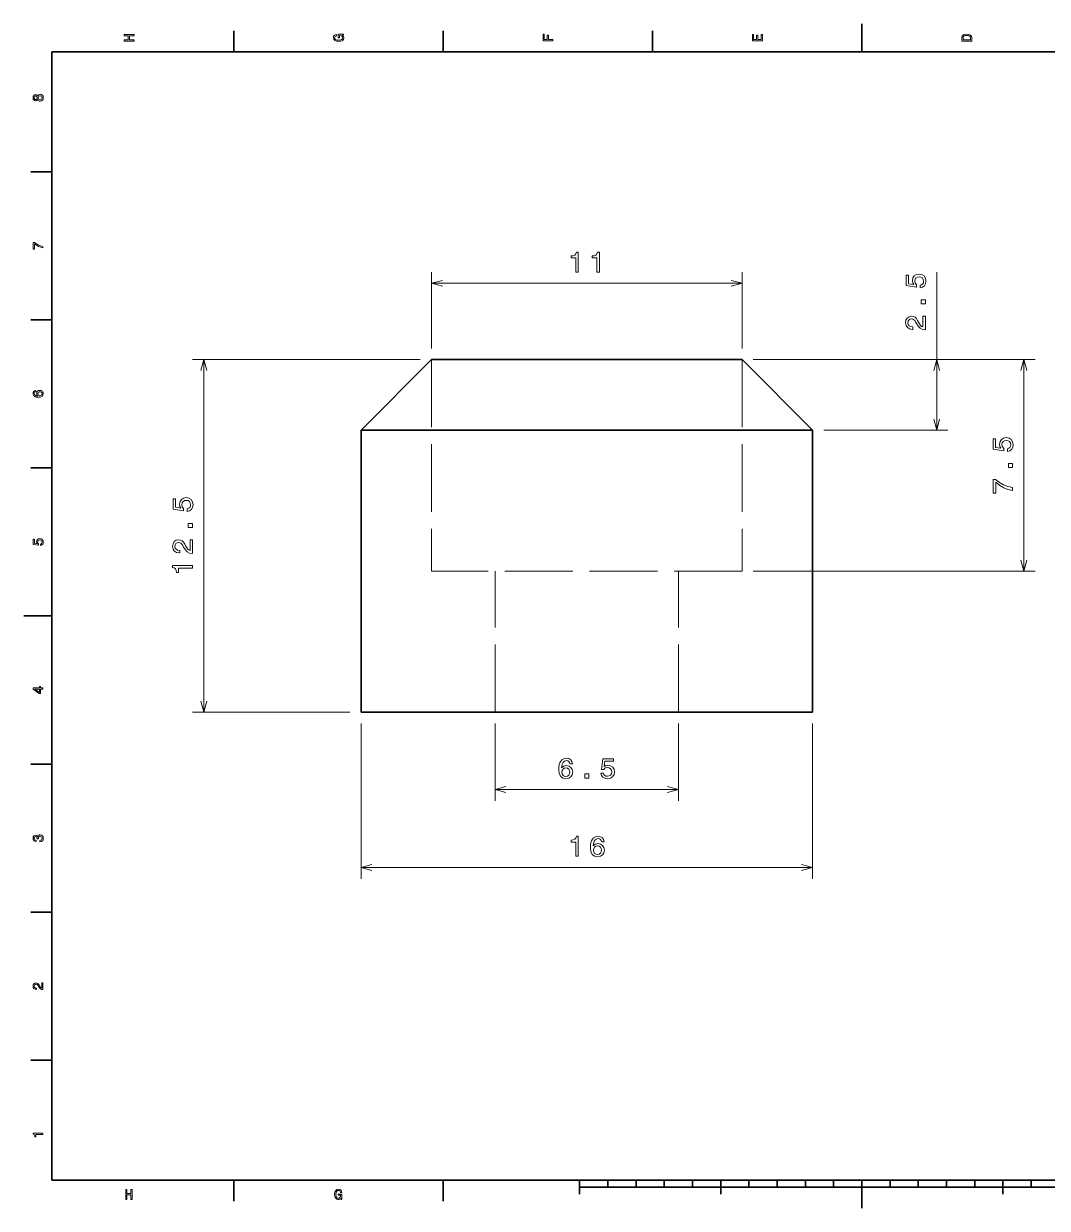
# Model space of a CAD drawing. Extents: x 0 to 297, y 0 to 210.
# Drawn here: x 0 to 181.4, y 0 to 210 of the extents above; entities that cross this region are included whole.
import ezdxf

# ---------------------------------------------------------------- set-up
doc = ezdxf.new("R2010")
doc.units = 0
doc.linetypes.add('DASHED', pattern=[15, 12, -3])

msp = doc.modelspace()

# ---------------------------------------------------------------- linework, layer by layer
at = {"color": 7, "lineweight": 35, "ltscale": 0.125}
for p, q in [((148.5, 205), (148.5, 210)), ((5, 105), (0, 105)), ((148.5, 5), (148.5, 0))]:
    msp.add_line(p, q, dxfattribs=at)
at = {"color": 7, "lineweight": 35, "ltscale": 0.09375}
for p, q in [((37.200001, 205), (37.200001, 208.75)), ((74.300003, 205), (74.300003, 208.75)), ((111.400002, 205), (111.400002, 208.75)), ((5, 183.75), (1.25, 183.75)), ((5, 157.5), (1.25, 157.5)), ((5, 131.25), (1.25, 131.25)), ((5, 78.75), (1.25, 78.75)), ((5, 52.5), (1.25, 52.5)), ((5, 26.25), (1.25, 26.25)), ((37.200001, 5), (37.200001, 1.25)), ((74.300003, 5), (74.300003, 1.25))]:
    msp.add_line(p, q, dxfattribs=at)
at = {"color": 7, "lineweight": 35}
for p, q in [((292, 205), (5, 205)), ((5, 205), (5, 5)), ((72.263878, 150.446823), (127.263885, 150.446823)), ((59.763882, 137.946808), (139.763885, 137.946808)), ((59.763882, 87.946808), (59.763882, 137.946808)), ((139.763885, 87.946808), (139.763885, 137.946808)), ((59.763882, 87.946808), (139.763885, 87.946808)), ((5, 5), (292, 5)), ((98.5, 3.75), (198.5, 3.75))]:
    msp.add_line(p, q, dxfattribs=at)
at = {"color": 7, "lineweight": 13, "ltscale": 0.338323}
for p, q in [((72.263878, 152.446823), (72.263878, 165.979736)), ((127.263885, 152.446823), (127.263885, 165.979736))]:
    msp.add_line(p, q, dxfattribs=at)
at = {"color": 7, "lineweight": 13}
for p, q in [((161.759125, 137.946808), (161.759125, 165.95488)), ((72.263878, 163.979721), (127.263885, 163.979721)), ((70.263832, 150.446823), (29.900826, 150.446823)), ((31.900795, 87.946808), (31.900795, 150.446823)), ((129.263855, 150.446823), (163.759094, 150.446823)), ((129.263855, 150.446823), (179.202972, 150.446823)), ((177.203003, 112.946815), (177.203003, 150.446823)), ((141.763855, 137.946808), (163.759094, 137.946808)), ((129.263855, 112.946815), (179.202972, 112.946815)), ((57.763836, 87.946808), (29.900826, 87.946808)), ((59.763882, 85.9468), (59.763882, 58.420288)), ((139.763885, 85.9468), (139.763885, 58.420288)), ((83.513885, 74.249603), (116.013885, 74.249603)), ((59.763882, 60.420296), (139.763885, 60.420296))]:
    msp.add_line(p, q, dxfattribs=at)
at = {"color": 7, "lineweight": 35, "ltscale": 0.441942}
for p, q in [((72.263878, 150.446823), (59.763882, 137.946808)), ((127.263885, 150.446823), (139.763885, 137.946808))]:
    msp.add_line(p, q, dxfattribs=at)
at = {"color": 7, "linetype": 'DASHED', "lineweight": 13}
for p, q in [((72.263878, 150.446823), (127.263885, 150.446823)), ((72.263878, 150.446823), (72.263878, 112.946815)), ((127.263885, 150.446823), (127.263885, 112.946815)), ((59.763882, 137.946808), (139.763885, 137.946808)), ((127.263885, 112.946815), (72.263878, 112.946815)), ((83.513885, 87.946808), (83.513885, 112.946815)), ((116.013885, 87.946808), (116.013885, 112.946815))]:
    msp.add_line(p, q, dxfattribs=at)
at = {"color": 7, "lineweight": 13, "ltscale": 0.34243}
for p, q in [((83.513885, 85.9468), (83.513885, 72.249596)), ((116.013885, 85.9468), (116.013885, 72.249596))]:
    msp.add_line(p, q, dxfattribs=at)
at = {"color": 7, "lineweight": 35, "ltscale": 0.0625}
for p, q in [((98.5, 5), (98.5, 2.5)), ((123.5, 5), (123.5, 2.5)), ((173.5, 5), (173.5, 2.5))]:
    msp.add_line(p, q, dxfattribs=at)
at = {"color": 7, "lineweight": 35, "ltscale": 0.03125}
for p, q in [((103.5, 5), (103.5, 3.75)), ((108.5, 5), (108.5, 3.75)), ((113.5, 5), (113.5, 3.75)), ((118.5, 5), (118.5, 3.75)), ((128.5, 5), (128.5, 3.75)), ((133.5, 5), (133.5, 3.75)), ((138.5, 5), (138.5, 3.75)), ((143.5, 5), (143.5, 3.75)), ((153.5, 5), (153.5, 3.75)), ((158.5, 5), (158.5, 3.75)), ((163.5, 5), (163.5, 3.75)), ((168.5, 5), (168.5, 3.75)), ((178.5, 5), (178.5, 3.75))]:
    msp.add_line(p, q, dxfattribs=at)
at = {"color": 7, "lineweight": 13}
for points in [[(19.566607, 206.914993), (19.566607, 207.149506), (18.74456, 207.149506), (18.74456, 207.85051), (19.566607, 207.85051), (19.566607, 208.082489), (17.816607, 208.082489), (17.816607, 207.85051), (18.530224, 207.85051), (18.530224, 207.149506), (17.816607, 207.149506), (17.816607, 206.914993)], [(56.432098, 207.961456), (56.666607, 208.004333), (56.666607, 208.130402), (55.721001, 208.130402), (55.721001, 207.492432), (55.935337, 207.492432), (55.935337, 207.885803), (55.95047, 207.885803), (56.182457, 207.855545), (56.353928, 207.774857), (56.462357, 207.651306), (56.497658, 207.497482), (56.452271, 207.326019), (56.316101, 207.192368), (56.091679, 207.106628), (55.784042, 207.07637), (55.478928, 207.104111), (55.254501, 207.18985), (55.118336, 207.326019), (55.070427, 207.510086), (55.095642, 207.636169), (55.166248, 207.739563), (55.284763, 207.815201), (55.443623, 207.858078), (55.443623, 208.107712), (55.20155, 208.042145), (55.019993, 207.918594), (54.909042, 207.744598), (54.868698, 207.525223), (54.931736, 207.237762), (55.115814, 207.020889), (55.4058, 206.882202), (55.791607, 206.83429), (56.179935, 206.882202), (56.469921, 207.020889), (56.653999, 207.225143), (56.71452, 207.482346), (56.694344, 207.626083), (56.643913, 207.754684), (56.555656, 207.865631)], [(93.766602, 206.983078), (93.766602, 207.217575), (92.962204, 207.217575), (92.962204, 207.953888), (92.752914, 207.953888), (92.752914, 207.217575), (92.228416, 207.217575), (92.228416, 208.122849), (92.016602, 208.122849), (92.016602, 206.983078)], [(130.866608, 206.970459), (130.866608, 208.079971), (130.654785, 208.079971), (130.654785, 207.202454), (130.06221, 207.202454), (130.06221, 207.984146), (129.852921, 207.984146), (129.852921, 207.202454), (129.32843, 207.202454), (129.32843, 208.059799), (129.116608, 208.059799), (129.116608, 206.970459)], [(166.216614, 207.497482), (166.216614, 206.914993), (167.966614, 206.914993), (167.966614, 207.497482), (167.911133, 207.772339), (167.742188, 207.976593), (167.467331, 208.102676), (167.091614, 208.148056), (166.708328, 208.107712), (166.557037, 208.057281), (166.435989, 207.986679), (166.272095, 207.782425), (166.23175, 207.648773)], [(166.425903, 207.479828), (166.46373, 207.671478), (166.579727, 207.802597), (166.786499, 207.880768), (167.091614, 207.905975), (167.386642, 207.87825), (167.593414, 207.800079), (167.71698, 207.666428), (167.757324, 207.479828), (167.757324, 207.149506), (166.425903, 207.149506)], [(2.473523, 196.562317), (2.544128, 196.433716), (2.642471, 196.345459), (2.76603, 196.289993), (2.914806, 196.272339), (3.139229, 196.312683), (3.313221, 196.42868), (3.424171, 196.617798), (3.467039, 196.875), (3.424171, 197.129684), (3.313221, 197.318802), (3.139229, 197.434799), (2.914806, 197.477676), (2.76603, 197.457489), (2.642471, 197.404541), (2.544128, 197.313766), (2.473523, 197.187683), (2.413004, 197.288544), (2.329791, 197.359146), (2.228927, 197.402023), (2.105367, 197.417145), (1.926333, 197.376801), (1.782601, 197.270889), (1.689301, 197.099426), (1.653999, 196.875), (1.689301, 196.648056), (1.782601, 196.476593), (1.926333, 196.368164), (2.105367, 196.330338), (2.228927, 196.342941), (2.329791, 196.385803)], [(2.12554, 196.569885), (2.014589, 196.590057), (1.928854, 196.650574), (1.875901, 196.746399), (1.855728, 196.875), (1.875901, 197.001083), (1.928854, 197.096909), (2.014589, 197.157425), (2.12554, 197.180115), (2.239013, 197.157425), (2.32727, 197.096909), (2.385267, 197.001083), (2.402918, 196.875), (2.382745, 196.746399), (2.32727, 196.650574), (2.239013, 196.590057)], [(2.909762, 196.51442), (2.776117, 196.537109), (2.675252, 196.610229), (2.60969, 196.723709), (2.586996, 196.875), (2.60969, 197.023773), (2.675252, 197.137253), (2.776117, 197.210373), (2.909762, 197.235596), (3.053494, 197.210373), (3.161924, 197.137253), (3.232529, 197.023773), (3.255224, 196.875), (3.232529, 196.723709), (3.161924, 196.610229), (3.053494, 196.537109)], [(3.416607, 170.274506), (3.416607, 170.529175), (3.00054, 170.612396), (2.612212, 170.758652), (2.251621, 170.965424), (1.913725, 171.235229), (1.704431, 171.235229), (1.704431, 170.034943), (1.933898, 170.034943), (1.933898, 170.993164), (2.274316, 170.715775), (2.629863, 170.506485), (3.008105, 170.360229)], [(97.805115, 165.979736), (98.264023, 165.979736), (98.264023, 169.504944), (97.921082, 169.504944), (97.830368, 169.197311), (97.648788, 168.99054), (97.371384, 168.869492), (96.988083, 168.829163), (96.988083, 168.471085), (97.805115, 168.471085)], [(101.541153, 165.979736), (102.000061, 165.979736), (102.000061, 169.504944), (101.65712, 169.504944), (101.566406, 169.197311), (101.384827, 168.99054), (101.107422, 168.869492), (100.724121, 168.829163), (100.724121, 168.471085), (101.541153, 168.471085)], [(158.846375, 163.186157), (159.259888, 163.297104), (159.582611, 163.54422), (159.784332, 163.907318), (159.860016, 164.371307), (159.769226, 164.880676), (159.522186, 165.279083), (159.128815, 165.53125), (158.624359, 165.62706), (158.155457, 165.541321), (157.787262, 165.299271), (157.550293, 164.921021), (157.464539, 164.431824), (157.524963, 164.053574), (157.691437, 163.761078), (156.748291, 163.902283), (156.748291, 165.435425), (156.334778, 165.435425), (156.334778, 163.564392), (158.190704, 163.287018), (158.190704, 163.690475), (157.953735, 163.982986), (157.867981, 164.356171), (157.92337, 164.67894), (158.084808, 164.926056), (158.331848, 165.082397), (158.649689, 165.137878), (158.967377, 165.082397), (159.214417, 164.921021), (159.370819, 164.673904), (159.426361, 164.356171), (159.390961, 164.088882), (159.274994, 163.882111), (159.093414, 163.73082), (158.846375, 163.655167)], [(159.759155, 160.352859), (159.759155, 161.048828), (159.00766, 161.048828), (159.00766, 160.352859)], [(159.759155, 155.734268), (159.759155, 158.139893), (159.3255, 158.139893), (159.3255, 156.238602), (159.088379, 156.344513), (158.891693, 156.526077), (158.533722, 157.085861), (158.382355, 157.383423), (158.165527, 157.716278), (157.9133, 157.953308), (157.615753, 158.089462), (157.277924, 158.139893), (156.854187, 158.054169), (156.521393, 157.817139), (156.309601, 157.45401), (156.233917, 156.985001), (156.319672, 156.500854), (156.556641, 156.132706), (156.934906, 155.895676), (157.434174, 155.814972), (157.504822, 155.814972), (157.504822, 156.273895), (157.464539, 156.273895), (157.121521, 156.31929), (156.869446, 156.45546), (156.708008, 156.672333), (156.652466, 156.959778), (156.702972, 157.252289), (156.82901, 157.469162), (157.025696, 157.610367), (157.272888, 157.660797), (157.504822, 157.625488), (157.701508, 157.529663), (157.873016, 157.368286), (158.024231, 157.146378), (158.185669, 156.848831), (158.498322, 156.354599), (158.831268, 156.006622), (159.234711, 155.79985), (159.744049, 155.734268)], [(2.138149, 144.980194), (1.933898, 144.932281), (1.782601, 144.821335), (1.68678, 144.649857), (1.653999, 144.427963), (1.67165, 144.279175), (1.719561, 144.150574), (1.797731, 144.037109), (1.908682, 143.941284), (2.04737, 143.865631), (2.216319, 143.810165), (2.415526, 143.774857), (2.63995, 143.764771), (2.998019, 143.805115), (3.257745, 143.92868), (3.414085, 144.127884), (3.467039, 144.400223), (3.42165, 144.644821), (3.303134, 144.831421), (3.116535, 144.952454), (2.879503, 144.995316), (2.63995, 144.952454), (2.455872, 144.836456), (2.339878, 144.657425), (2.299532, 144.435516), (2.349964, 144.195969), (2.493696, 144.016937), (2.216319, 144.054764), (2.017111, 144.135452), (1.898595, 144.259003), (1.858249, 144.430481), (1.878422, 144.556564), (1.931376, 144.652374), (2.019633, 144.715424), (2.138149, 144.748199)], [(2.882025, 144.750717), (3.040886, 144.722992), (3.161924, 144.652374), (3.242615, 144.53891), (3.267832, 144.397705), (3.242615, 144.248917), (3.164445, 144.135452), (3.043408, 144.062317), (2.884546, 144.039627), (2.728206, 144.06485), (2.60969, 144.135452), (2.534042, 144.25145), (2.506304, 144.407791), (2.534042, 144.543945), (2.607169, 144.652374), (2.725684, 144.722992)], [(174.290253, 134.182114), (174.703766, 134.29306), (175.026489, 134.540176), (175.22821, 134.903275), (175.303894, 135.367264), (175.213104, 135.876633), (174.966064, 136.27504), (174.572693, 136.527206), (174.068237, 136.623016), (173.599335, 136.537277), (173.23114, 136.295227), (172.994171, 135.916977), (172.908417, 135.42778), (172.968842, 135.04953), (173.135315, 134.757034), (172.192169, 134.898239), (172.192169, 136.431381), (171.778656, 136.431381), (171.778656, 134.560349), (173.634583, 134.282974), (173.634583, 134.686432), (173.397614, 134.978943), (173.311859, 135.352127), (173.367249, 135.674896), (173.528687, 135.922012), (173.775726, 136.078354), (174.093567, 136.133835), (174.411255, 136.078354), (174.658295, 135.916977), (174.814697, 135.669861), (174.870239, 135.352127), (174.834839, 135.084839), (174.718872, 134.878067), (174.537292, 134.726776), (174.290253, 134.651123)], [(175.203033, 131.348816), (175.203033, 132.044785), (174.451538, 132.044785), (174.451538, 131.348816)], [(175.203033, 127.259766), (175.203033, 127.769142), (174.370972, 127.935562), (173.594299, 128.228073), (172.873016, 128.641617), (172.197205, 129.181244), (171.778656, 129.181244), (171.778656, 126.780663), (172.23764, 126.780663), (172.23764, 128.697083), (172.918488, 128.142334), (173.629547, 127.723747), (174.386078, 127.431236)], [(28.987968, 123.550125), (29.401558, 123.661079), (29.724281, 123.908195), (29.926079, 124.271294), (30.001686, 124.735275), (29.910896, 125.244652), (29.66378, 125.643059), (29.270409, 125.895233), (28.766106, 125.991035), (28.29705, 125.905304), (27.928932, 125.663239), (27.691887, 125.284996), (27.606133, 124.795799), (27.66671, 124.417549), (27.833107, 124.125061), (26.890038, 124.266258), (26.890038, 125.799408), (26.476446, 125.799408), (26.476446, 123.928375), (28.332375, 123.650986), (28.332375, 124.054451), (28.095329, 124.346962), (28.009651, 124.720154), (28.065117, 125.042915), (28.226479, 125.290031), (28.473595, 125.446373), (28.791283, 125.501862), (29.109047, 125.446373), (29.356163, 125.284996), (29.512489, 125.03788), (29.567955, 124.720154), (29.532707, 124.452858), (29.416664, 124.246078), (29.235085, 124.094788), (28.987968, 124.019142)], [(29.900826, 120.716835), (29.900826, 121.412811), (29.149406, 121.412811), (29.149406, 120.716835)], [(2.960195, 117.499641), (3.166967, 117.555115), (3.32835, 117.67868), (3.429215, 117.860237), (3.467039, 118.092224), (3.42165, 118.346909), (3.298091, 118.546112), (3.101405, 118.672195), (2.849244, 118.7201), (2.614733, 118.677238), (2.430656, 118.556198), (2.31214, 118.367081), (2.269272, 118.122482), (2.299532, 117.933357), (2.382745, 117.787109), (1.911203, 117.857712), (1.911203, 118.624283), (1.704431, 118.624283), (1.704431, 117.688766), (2.632385, 117.550072), (2.632385, 117.751801), (2.513869, 117.898056), (2.471001, 118.084656), (2.498739, 118.24604), (2.579431, 118.369598), (2.70299, 118.447769), (2.861852, 118.47551), (3.020713, 118.447769), (3.144272, 118.367081), (3.222442, 118.243523), (3.25018, 118.084656), (3.232529, 117.951012), (3.174532, 117.847626), (3.083754, 117.77198), (2.960195, 117.734154)], [(29.900826, 116.098251), (29.900826, 118.503876), (29.467094, 118.503876), (29.467094, 116.60257), (29.230049, 116.708488), (29.033363, 116.890045), (28.675316, 117.449837), (28.524025, 117.747398), (28.307198, 118.080254), (28.05497, 118.317276), (27.757423, 118.453445), (27.419594, 118.503876), (26.995934, 118.418137), (26.663063, 118.181114), (26.451269, 117.817993), (26.375586, 117.348976), (26.46134, 116.86483), (26.698387, 116.496674), (27.076653, 116.259651), (27.57592, 116.178947), (27.646492, 116.178947), (27.646492, 116.637878), (27.606133, 116.637878), (27.263191, 116.683273), (27.01104, 116.819435), (26.849678, 117.036301), (26.794212, 117.323761), (26.844643, 117.616272), (26.97068, 117.833138), (27.167366, 117.974335), (27.414482, 118.024765), (27.646492, 117.989464), (27.843178, 117.893639), (28.014687, 117.732254), (28.165977, 117.510353), (28.327339, 117.212807), (28.639992, 116.718575), (28.972862, 116.370598), (29.376305, 116.163826), (29.885719, 116.098251)], [(29.900826, 113.502007), (29.900826, 113.96093), (26.375586, 113.96093), (26.375586, 113.618011), (26.683281, 113.527222), (26.890038, 113.345657), (27.01104, 113.068291), (27.051399, 112.685013), (27.409447, 112.685013), (27.409447, 113.502007)], [(3.416607, 92.013695), (3.416607, 92.240639), (2.982889, 92.240639), (2.982889, 92.49028), (2.78116, 92.49028), (2.78116, 92.240639), (1.704431, 92.240639), (1.704431, 92.011169), (2.760987, 91.244598), (2.982889, 91.244598), (2.982889, 92.013695)], [(2.78116, 91.456413), (1.996938, 92.013695), (2.78116, 92.013695)], [(97.238251, 78.806526), (97.142426, 79.215027), (96.920486, 79.517624), (96.577545, 79.709274), (96.133743, 79.774834), (95.836197, 79.739525), (95.57901, 79.6437), (95.352036, 79.487358), (95.160385, 79.265457), (95.009094, 78.988091), (94.898163, 78.650185), (94.827515, 78.251778), (94.807373, 77.802917), (94.888092, 77.086784), (95.135208, 76.567337), (95.533615, 76.254646), (96.078278, 76.14875), (96.567474, 76.239525), (96.940628, 76.476547), (97.182709, 76.849762), (97.268463, 77.323814), (97.182709, 77.802917), (96.950775, 78.171074), (96.592651, 78.403069), (96.148849, 78.483765), (95.6698, 78.382904), (95.311676, 78.095428), (95.38736, 78.650185), (95.548721, 79.048607), (95.795837, 79.285637), (96.138779, 79.366333), (96.39093, 79.325974), (96.582581, 79.220078), (96.708694, 79.043556), (96.774231, 78.806526)], [(96.779266, 77.318779), (96.723801, 77.001053), (96.582581, 76.758972), (96.355682, 76.597588), (96.073242, 76.547157), (95.775696, 76.597588), (95.548721, 76.753937), (95.402466, 76.996017), (95.357071, 77.313744), (95.407501, 77.626411), (95.548721, 77.863441), (95.780731, 78.014748), (96.093384, 78.070213), (96.365753, 78.014748), (96.582581, 77.868492), (96.723801, 77.631447)], [(102.249161, 77.16243), (102.360168, 76.748901), (102.607285, 76.426117), (102.970367, 76.224396), (103.434387, 76.14875), (103.943726, 76.239525), (104.342133, 76.486641), (104.594284, 76.880013), (104.690109, 77.384331), (104.604355, 77.853348), (104.362274, 78.221504), (103.984085, 78.458549), (103.494888, 78.544289), (103.116623, 78.483765), (102.824112, 78.317329), (102.965332, 79.260422), (104.498459, 79.260422), (104.498459, 79.673973), (102.627426, 79.673973), (102.350021, 77.818062), (102.75354, 77.818062), (103.046051, 78.055092), (103.419205, 78.140823), (103.742004, 78.085342), (103.98912, 77.923958), (104.145447, 77.676842), (104.200912, 77.359116), (104.145447, 77.041389), (103.984085, 76.794273), (103.736969, 76.637947), (103.419205, 76.582466), (103.151947, 76.617767), (102.94519, 76.733757), (102.7939, 76.915314), (102.718216, 77.16243)], [(99.415909, 76.249611), (100.111862, 76.249611), (100.111862, 77.001053), (99.415909, 77.001053)], [(2.866895, 64.989555), (2.884546, 64.989555), (3.126621, 65.0299), (3.308177, 65.148415), (3.424171, 65.335014), (3.467039, 65.582138), (3.424171, 65.844383), (3.313221, 66.041069), (3.136708, 66.167152), (2.909762, 66.21254), (2.760987, 66.192368), (2.63995, 66.136894), (2.54665, 66.046112), (2.478566, 65.925072), (2.342399, 66.088982), (2.12554, 66.14698), (1.928854, 66.109154), (1.780079, 66.000725), (1.68678, 65.824211), (1.653999, 65.582138), (1.694344, 65.355194), (1.805295, 65.181198), (1.981808, 65.067726), (2.216319, 65.0299), (2.23397, 65.0299), (2.23397, 65.254326), (2.072587, 65.274498), (1.956592, 65.340057), (1.885987, 65.445969), (1.860771, 65.594742), (1.880944, 65.725868), (1.933898, 65.821686), (2.019633, 65.879684), (2.135627, 65.902382), (2.259186, 65.879684), (2.342399, 65.819168), (2.392832, 65.713257), (2.407961, 65.569527), (2.40544, 65.471184), (2.604647, 65.471184), (2.599604, 65.594742), (2.622298, 65.753609), (2.682817, 65.872124), (2.78116, 65.942726), (2.909762, 65.967941), (3.056016, 65.940208), (3.164445, 65.867081), (3.232529, 65.751083), (3.255224, 65.597267), (3.230007, 65.4384), (3.154359, 65.322411), (3.033321, 65.249283), (2.866895, 65.221542)], [(97.805115, 62.420265), (98.264023, 62.420265), (98.264023, 65.945488), (97.921082, 65.945488), (97.830368, 65.637848), (97.648788, 65.431076), (97.371384, 65.310036), (96.988083, 65.269691), (96.988083, 64.911629), (97.805115, 64.911629)], [(102.842346, 64.97718), (102.746521, 65.385681), (102.524582, 65.688278), (102.181641, 65.879929), (101.737839, 65.945488), (101.440292, 65.910179), (101.183105, 65.814354), (100.956131, 65.658012), (100.764481, 65.436111), (100.61319, 65.158745), (100.502258, 64.820839), (100.43161, 64.422432), (100.411469, 63.973572), (100.492188, 63.257439), (100.739304, 62.737991), (101.137711, 62.425301), (101.682373, 62.319405), (102.17157, 62.410194), (102.544724, 62.647202), (102.786804, 63.020412), (102.872559, 63.494465), (102.786804, 63.973572), (102.554871, 64.341728), (102.196747, 64.573723), (101.752945, 64.654419), (101.273895, 64.553558), (100.915771, 64.266083), (100.991455, 64.820839), (101.152817, 65.219261), (101.399933, 65.456291), (101.742874, 65.536987), (101.995026, 65.496628), (102.186676, 65.390732), (102.31279, 65.214211), (102.378326, 64.97718)], [(102.383362, 63.489429), (102.327896, 63.171703), (102.186676, 62.929642), (101.959778, 62.768242), (101.677338, 62.717812), (101.379791, 62.768242), (101.152817, 62.924606), (101.006561, 63.166668), (100.961166, 63.484394), (101.011597, 63.797066), (101.152817, 64.034096), (101.384827, 64.185402), (101.697479, 64.240868), (101.969849, 64.185402), (102.186676, 64.039146), (102.327896, 63.802101)], [(3.416607, 38.759724), (3.416607, 39.962536), (3.199748, 39.962536), (3.199748, 39.011887), (3.081232, 39.064842), (2.982889, 39.155621), (2.803854, 39.435516), (2.728206, 39.584293), (2.619777, 39.750721), (2.493696, 39.869236), (2.344921, 39.937321), (2.175973, 39.962536), (1.964157, 39.919666), (1.797731, 39.801151), (1.691823, 39.619595), (1.653999, 39.385086), (1.696866, 39.143009), (1.815382, 38.958935), (2.004503, 38.840416), (2.254143, 38.800072), (2.289445, 38.800072), (2.289445, 39.029537), (2.269272, 39.029537), (2.097803, 39.052231), (1.971722, 39.120316), (1.89103, 39.228745), (1.863293, 39.372478), (1.888509, 39.51873), (1.951549, 39.627159), (2.049892, 39.697765), (2.173451, 39.72298), (2.289445, 39.70533), (2.387788, 39.657421), (2.473523, 39.576729), (2.549171, 39.465778), (2.629863, 39.317001), (2.786203, 39.069885), (2.95263, 38.895893), (3.154359, 38.792507), (3.409042, 38.759724)], [(3.416607, 13.079611), (3.416607, 13.309078), (1.653999, 13.309078), (1.653999, 13.137609), (1.807817, 13.092219), (1.911203, 13.001441), (1.971722, 12.862753), (1.991895, 12.67111), (2.170929, 12.67111), (2.170929, 13.079611)], [(18.064985, 1.583393), (18.299494, 1.583393), (18.299494, 2.405439), (19.000504, 2.405439), (19.000504, 1.583393), (19.232492, 1.583393), (19.232492, 3.333393), (19.000504, 3.333393), (19.000504, 2.619777), (18.299494, 2.619777), (18.299494, 3.333393), (18.064985, 3.333393)], [(56.211456, 1.817903), (56.254322, 1.583393), (56.380402, 1.583393), (56.380402, 2.528999), (55.742435, 2.528999), (55.742435, 2.314661), (56.135807, 2.314661), (56.135807, 2.299532), (56.105545, 2.067543), (56.024857, 1.896073), (55.901295, 1.787644), (55.747478, 1.752342), (55.576008, 1.79773), (55.442364, 1.933898), (55.356628, 2.158321), (55.326366, 2.465958), (55.354107, 2.771073), (55.439842, 2.995497), (55.576008, 3.131664), (55.760086, 3.179575), (55.886166, 3.154359), (55.989552, 3.083754), (56.065201, 2.965238), (56.10807, 2.806376), (56.357708, 2.806376), (56.292145, 3.048451), (56.168587, 3.230007), (55.994595, 3.340958), (55.775215, 3.381304), (55.487751, 3.318264), (55.270893, 3.134186), (55.132202, 2.8442), (55.084293, 2.458393), (55.132202, 2.070065), (55.270893, 1.780079), (55.475143, 1.596001), (55.732349, 1.535483), (55.87608, 1.555656), (56.004681, 1.606088), (56.115635, 1.694344)]]:
    msp.add_lwpolyline(points, close=True, dxfattribs=at)
for points in [[(74.195717, 164.49736), (72.263878, 163.979721), (74.195717, 163.462082)], [(125.33197, 163.462082), (127.263885, 163.979721), (125.33197, 164.49736)], [(32.418449, 148.514954), (31.900795, 150.446823), (31.383141, 148.514954)], [(162.276855, 148.514954), (161.759125, 150.446823), (161.241547, 148.514954)], [(177.720581, 148.514954), (177.203003, 150.446823), (176.685272, 148.514954)], [(161.241547, 139.878677), (161.759125, 137.946808), (162.276855, 139.878677)], [(176.685272, 114.87867), (177.203003, 112.946815), (177.720581, 114.87867)], [(31.383141, 89.87867), (31.900795, 87.946808), (32.418449, 89.87867)], [(85.445724, 74.767242), (83.513885, 74.249603), (85.445724, 73.731972)], [(114.08197, 73.731972), (116.013885, 74.249603), (114.08197, 74.767242)], [(61.695721, 60.937912), (59.763882, 60.420296), (61.695721, 59.902641)], [(137.83197, 59.902641), (139.763885, 60.420296), (137.83197, 60.937912)]]:
    msp.add_lwpolyline(points, dxfattribs=at)

doc.saveas('drawing.dxf')
